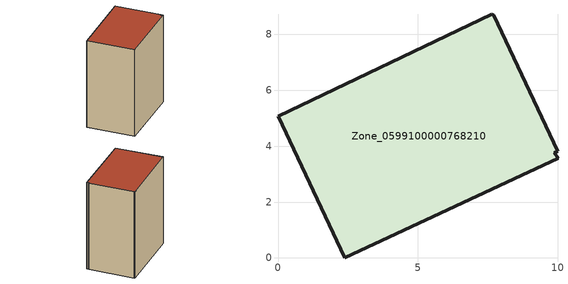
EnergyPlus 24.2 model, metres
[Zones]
Zone_0599100000768210
 floor ground (C_G): 9.99,3.82 9.87,3.77 10.01,3.57 2.38,0 0,5.06 7.64,8.72 7.71,8.68 z0
 wall outside (C_F): 9.99,3.82 7.71,8.68 7.64,8.72 0,5.06 2.38,0 10.01,3.57 9.87,3.77 9.99,3.82 z0:10.7
 roof outside (C_R): 9.87,3.77 9.99,3.82 7.71,8.68 7.64,8.72 0,5.06 2.38,0 10.01,3.57 z10.7
[BUILDING]
Pand.0599100000768210: North Axis=0; Terrain=City; Loads Convergence Tolerance Value=0.04; Temperature Convergence Tolerance Value=0.4; Solar Distribution=FullExterior; Maximum Number of Warmup Days=25; Minimum Number of Warmup Days=1
[Site:Location]
Rotterdam.The.Hague.AP_ZH_NLD Design_Conditions: Latitude=51.96; Longitude=4.45; Time Zone=1; Elevation=-4.5
[SITE:GROUNDTEMPERATURE:BUILDINGSURFACE]
18, 18, 18, 18, 18, 18, 18, 18, 18, 18, 18, 18
[MATERIAL] Thermal Absorptance=0.9; Solar Absorptance=0.7; Visible Absorptance=0.7
Name | Roughness | Thickness | Conductivity | Density | Specific Heat
G.TC.1946 | MediumSmooth | 0.15 | 1 | 540 | 1210
F.TC.1946 | Rough | 0.3 | 0.857143 | 1920 | 840
R.TC.1946 | MediumRough | 0.2 | 0.909091 | 1500 | 1000
[CONSTRUCTION]
C_G: G.TC.1946
C_F: F.TC.1946
C_R: R.TC.1946
[ZONE]
Zone_0599100000768210: Type=1; Multiplier=1; Ceiling Height=Autocalculate; Volume=Autocalculate; Floor Area=autocalculate; Part of Total Floor Area=Yes
[ZONEINFILTRATION:DESIGNFLOWRATE]
Infil_Zone_0599100000768210: Zone or ZoneList or Space or SpaceList=Zone_0599100000768210; Schedule=AlwaysOn; Design Flow Rate Calculation Method=Flow/Area; Flow Rate per Floor Area=0.003; Constant Term Coefficient=1; Temperature Term Coefficient=0; Velocity Term Coefficient=0; Velocity Squared Term Coefficient=0
[HVACTEMPLATE:ZONE:IDEALLOADSAIRSYSTEM]
Zone_0599100000768210: Maximum Heating Supply Air Temperature=50; Minimum Cooling Supply Air Temperature=13; Maximum Heating Supply Air Humidity Ratio=0.0156; Minimum Cooling Supply Air Humidity Ratio=0.0077; Heating Limit=NoLimit; Cooling Limit=NoLimit; Dehumidification Control Type=ConstantSensibleHeatRatio; Cooling Sensible Heat Ratio=0.7; Dehumidification Setpoint=60; Humidification Control Type=None; Humidification Setpoint=30; Outdoor Air Method=None; Outdoor Air Flow Rate per Person=0.00944; Outdoor Air Flow Rate per Zone Floor Area=0; Outdoor Air Flow Rate per Zone=0; Demand Controlled Ventilation Type=None; Outdoor Air Economizer Type=NoEconomizer; Heat Recovery Type=None; Sensible Heat Recovery Effectiveness=0.7; Latent Heat Recovery Effectiveness=0.65
[ZONECONTROL:THERMOSTAT]
ThermostatControl_Zone_0599100000768210: Zone or ZoneList=Zone_0599100000768210; Control Type Schedule=DualSetpointControlType; Control 1=Thermostat_Zone_0599100000768210; Temperature Difference Between Cutout And Setpoint=0
[THERMOSTATSETPOINT:DUALSETPOINT]
Thermostat_Zone_0599100000768210: Heating Setpoint Temperature Schedule=HeatingSetpoint_Zone_0599100000768210; Cooling Setpoint Temperature Schedule=CoolingSetpoint_Zone_0599100000768210
[SCHEDULE:COMPACT]
HeatingSetpoint_Zone_0599100000768210: Through: 12/31, For: AllDays, Until: 24:00, 21
CoolingSetpoint_Zone_0599100000768210: Through: 12/31, For: AllDays, Until: 24:00, 24
DualSetpointControlType: Through: 12/31, For: AllDays, Until: 24:00, 4
AlwaysOn: Through: 12/31, For: AllDays, Until: 24:00, 1
